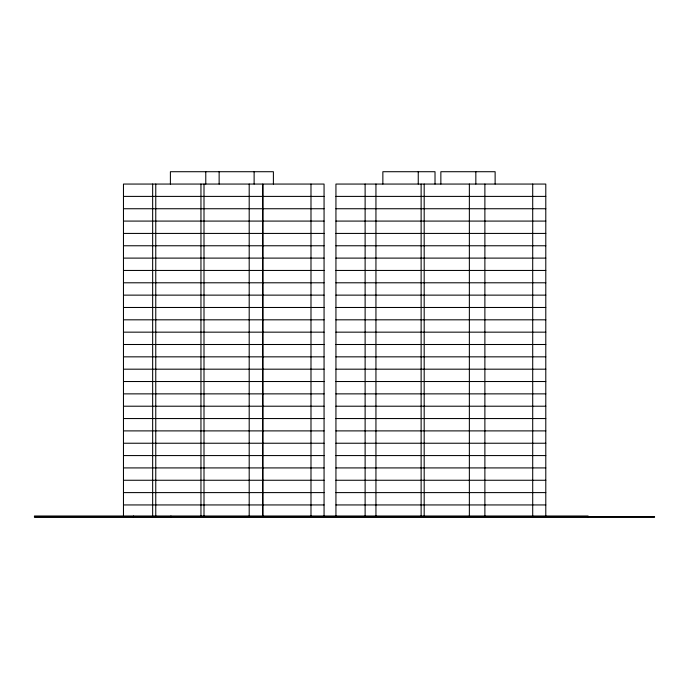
<?xml version="1.0" encoding="UTF-8"?>
<svg xmlns="http://www.w3.org/2000/svg" width="689" height="689" viewBox="0 0 689 689"><rect width="100%" height="100%" fill="white"/><g stroke="black" fill="none" stroke-linecap="round" stroke-linejoin="round"><path stroke-width="1.03" d="M123.469 196.399L324.063 196.399M335.939 196.399L545.791 196.399M123.469 208.741L324.063 208.741M335.939 208.741L545.791 208.741M123.469 221.083L324.063 221.083M335.939 221.083L545.791 221.083M123.469 233.425L324.063 233.425M335.939 233.425L545.791 233.425M123.469 245.766L324.063 245.766M335.939 245.766L545.791 245.766M123.469 258.108L324.063 258.108M335.939 258.108L545.791 258.108M123.469 270.45L324.063 270.45M335.939 270.45L545.791 270.45M123.469 282.791L324.063 282.791M335.939 282.791L545.791 282.791M123.469 295.133L324.063 295.133M335.939 295.133L545.791 295.133M123.469 307.475L324.063 307.475M335.939 307.475L545.791 307.475M123.469 319.817L324.063 319.817M335.939 319.817L545.791 319.817M123.469 332.158L324.063 332.158M335.939 332.158L545.791 332.158M123.469 344.5L324.063 344.5M335.939 344.5L545.791 344.5M123.469 356.842L324.063 356.842M335.939 356.842L545.791 356.842M123.469 369.183L324.063 369.183M335.939 369.183L545.791 369.183M123.469 381.525L324.063 381.525M335.939 381.525L545.791 381.525M123.469 393.867L324.063 393.867M335.939 393.867L545.791 393.867M123.469 406.209L324.063 406.209M335.939 406.209L545.791 406.209M123.469 418.55L324.063 418.55M335.939 418.55L545.791 418.55M123.469 430.892L324.063 430.892M335.939 430.892L545.791 430.892M123.469 443.234L324.063 443.234M335.939 443.234L545.791 443.234M123.469 455.575L324.063 455.575M335.939 455.575L545.791 455.575M123.469 467.917L324.063 467.917M335.939 467.917L545.791 467.917M123.469 480.259L324.063 480.259M335.939 480.259L545.791 480.259M123.469 492.601L324.063 492.601M335.939 492.601L545.791 492.601M123.469 504.942L324.063 504.942M335.939 504.942L545.791 504.942M34.45 516.647L654.55 516.647L654.55 517.284L34.45 517.284L34.45 516.001L588.105 516.001L588.105 517.284M545.791 516.25L545.791 184.058L335.939 184.058L335.939 516.25M532.709 184.058L532.709 516.25M495.124 184.058L495.124 171.716L440.857 171.716L440.857 184.058M484.884 184.058L484.884 516.25M475.841 171.716L475.841 184.058M469.364 184.058L469.364 516.25M435.017 184.058L435.017 171.716L382.86 171.716L382.86 184.058M424.183 184.058L424.183 516.25M421.125 184.058L421.125 516.25M418.249 171.716L418.249 184.058M375.944 184.058L375.944 516.25M365.118 184.058L365.118 516.25M324.063 516.25L324.063 184.058L123.469 184.058L123.469 516.25M310.989 184.058L310.989 516.25M273.395 184.058L273.395 171.716L170.398 171.716L170.398 184.058M254.12 171.716L254.12 184.058M249.194 184.058L249.194 516.25M219.136 171.716L219.136 184.058M205.778 171.716L205.778 184.058M204.004 184.058L204.004 516.25M200.955 184.058L200.955 516.25M170.932 516.001L170.932 517.284M155.766 184.058L155.766 516.25M152.657 184.058L152.657 516.25M133.485 516.001L133.485 517.284M262.81 516.25L262.81 184.058L262.767 516.25"/></g></svg>
